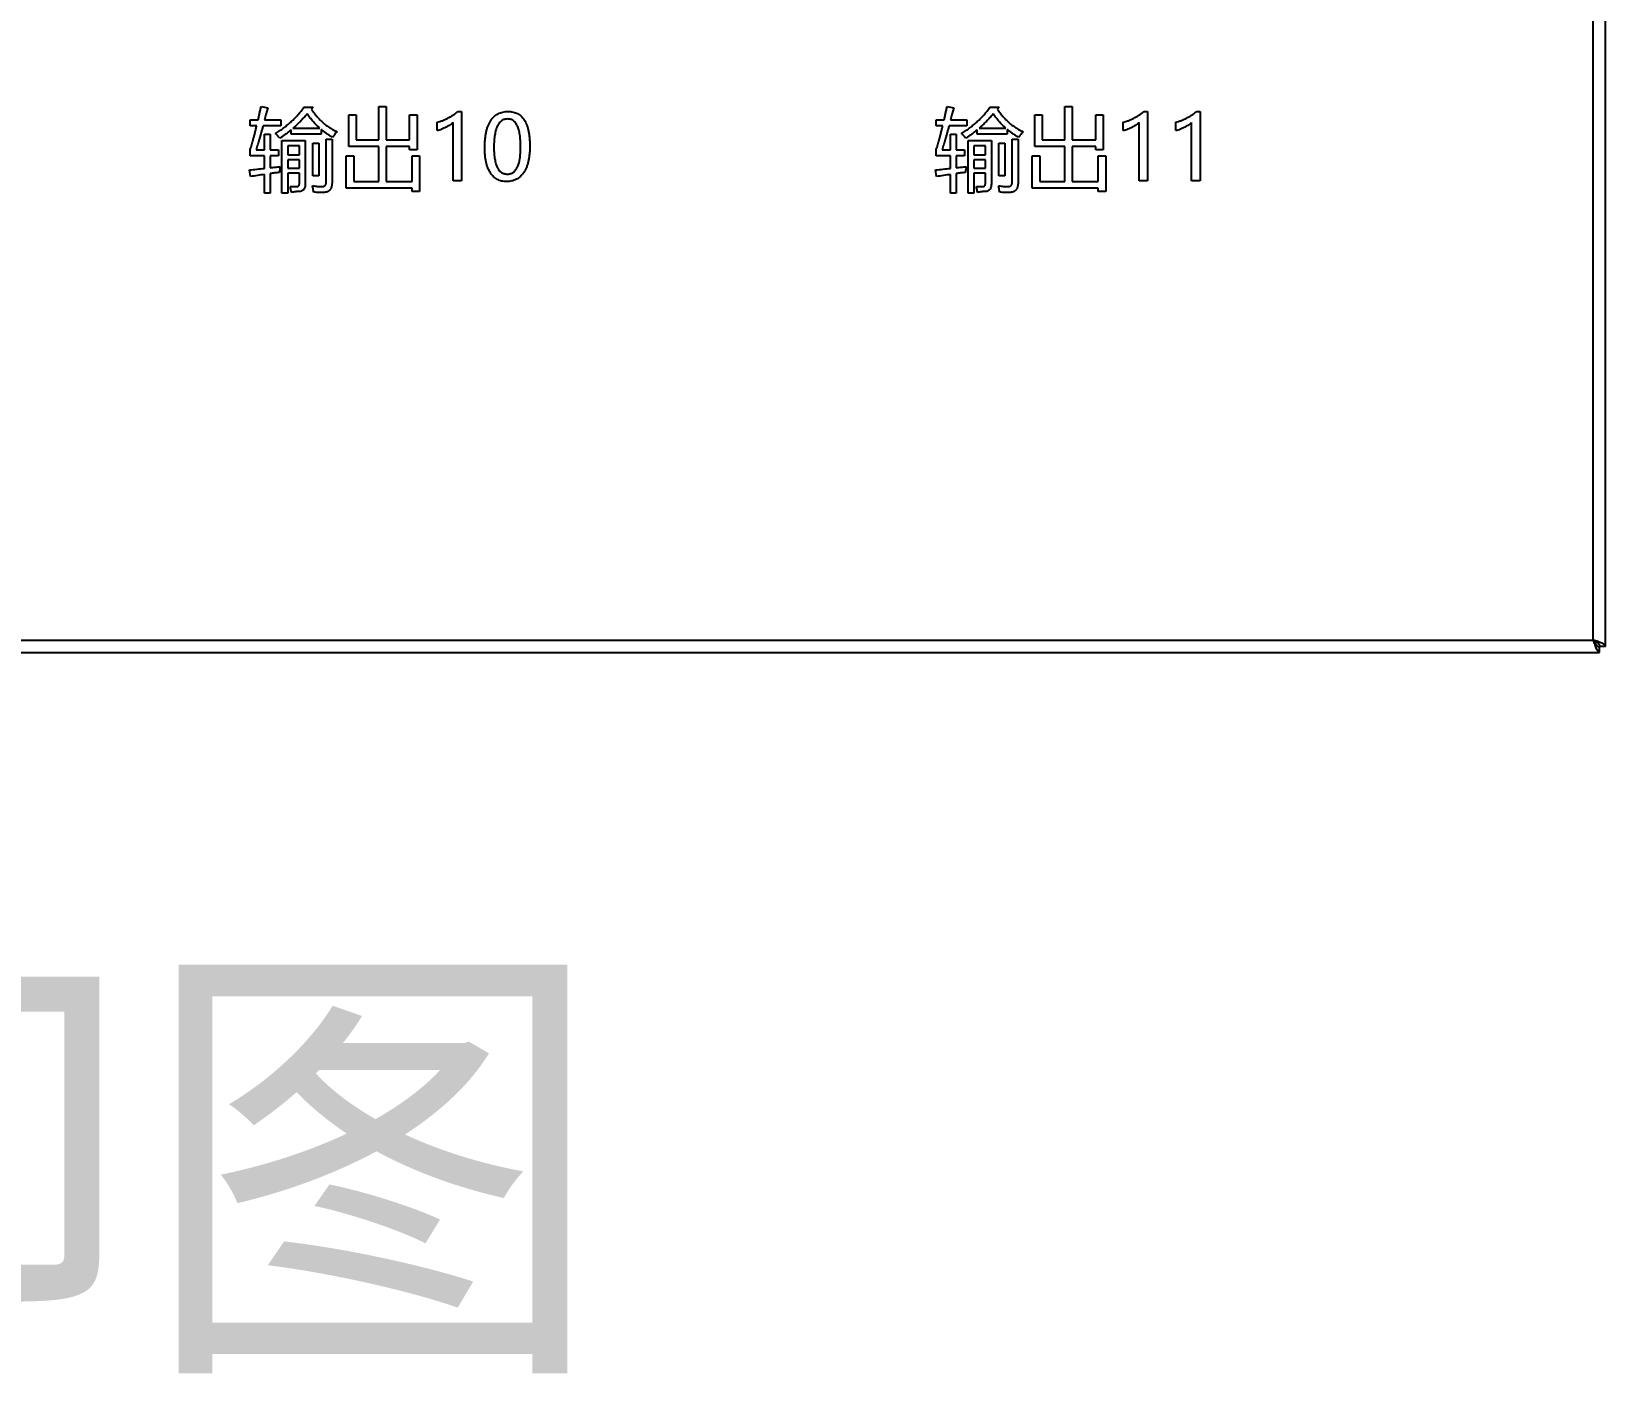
# Model space of a CAD drawing. Header units: millimetres. Extents: x 1359 to 3697, y -340 to 585.
# Drawn here: x 1589 to 1819, y -334.3 to -138.2 of the extents above; entities that cross this region are included whole.
import ezdxf

# ---------------------------------------------------------------- set-up
doc = ezdxf.new("R2010")
doc.units = ezdxf.units.MM
doc.styles.get("Standard").update_dxf_attribs({"font": 'Gothic.ttf'})

msp = doc.modelspace()

# ---------------------------------------------------------------- linework, layer by layer
at = {"color": 7, "linetype": 'Continuous', "lineweight": 25}
for p, q in [((1818.99, -228.09), (1818.99, 488.17)), ((1817.19, -227.16), (1817.19, 487.24)), ((1360.79, -227.16), (1817.19, -227.16)), ((1359.87, -228.96), (1818.12, -228.96)), ((1818.12, -228.96), (1818.12, -228.16)), ((1818.99, -228.09), (1818.19, -228.09))]:
    msp.add_line(p, q, dxfattribs=at)
at = {"color": 1, "linetype": 'Continuous', "lineweight": 25}
for p, q in [((1622.54, -149.18), (1623.52, -149.39)), ((1628.79, -149.31), (1630.14, -149.31)), ((1630.14, -149.31), (1629.92, -149.59)), ((1639.74, -149.18), (1640.84, -149.18)), ((1639.74, -154.06), (1639.74, -149.18)), ((1640.84, -149.18), (1640.84, -154.06)), ((1722.79, -149.18), (1723.76, -149.39)), ((1729.04, -149.31), (1730.38, -149.31)), ((1730.38, -149.31), (1730.16, -149.59)), ((1739.98, -149.18), (1741.08, -149.18)), ((1739.98, -154.06), (1739.98, -149.18)), ((1741.08, -149.18), (1741.08, -154.06)), ((1620.96, -151.14), (1622.12, -151.14)), ((1620.96, -151.99), (1620.96, -151.14)), ((1623.05, -151.14), (1625.43, -151.14)), ((1625.43, -151.14), (1625.43, -151.99)), ((1635.35, -150.4), (1636.45, -150.4)), ((1635.35, -155.04), (1635.35, -150.4)), ((1636.45, -150.4), (1636.45, -154.06)), ((1644.25, -150.4), (1645.35, -150.4)), ((1644.25, -154.06), (1644.25, -150.4)), ((1645.35, -150.4), (1645.35, -155.53)), ((1648.28, -152.72), (1648.28, -151.5)), ((1650.59, -160.04), (1650.59, -151.54)), ((1651.34, -149.92), (1651.81, -149.92)), ((1651.81, -149.92), (1651.81, -160.04)), ((1721.2, -151.14), (1722.36, -151.14)), ((1721.2, -151.99), (1721.2, -151.14)), ((1723.3, -151.14), (1725.67, -151.14)), ((1725.67, -151.14), (1725.67, -151.99)), ((1735.59, -150.4), (1736.69, -150.4)), ((1735.59, -155.04), (1735.59, -150.4)), ((1736.69, -150.4), (1736.69, -154.06)), ((1744.5, -150.4), (1745.59, -150.4)), ((1744.5, -154.06), (1744.5, -150.4)), ((1745.59, -150.4), (1745.59, -155.53)), ((1748.52, -152.72), (1748.52, -151.5)), ((1750.84, -160.04), (1750.84, -151.54)), ((1751.58, -149.92), (1752.06, -149.92)), ((1752.06, -149.92), (1752.06, -160.04)), ((1756.2, -152.72), (1756.2, -151.5)), ((1758.52, -160.04), (1758.52, -151.54)), ((1759.26, -149.92), (1759.74, -149.92)), ((1759.74, -149.92), (1759.74, -160.04)), ((1621.91, -151.99), (1620.96, -151.99)), ((1625.43, -151.99), (1622.83, -151.99)), ((1623.03, -153.21), (1623.89, -153.21)), ((1623.03, -155.53), (1623.03, -153.21)), ((1623.89, -153.21), (1623.89, -155.53)), ((1626.93, -153.21), (1626.93, -152.6)), ((1631.32, -153.21), (1626.93, -153.21)), ((1627.2, -152.36), (1631.12, -152.36)), ((1631.32, -152.54), (1631.32, -153.21)), ((1632.06, -153.94), (1632.91, -153.94)), ((1632.06, -160.21), (1632.06, -153.94)), ((1632.91, -153.94), (1632.91, -160.29)), ((1636.45, -154.06), (1639.74, -154.06)), ((1640.84, -154.06), (1644.25, -154.06)), ((1722.16, -151.99), (1721.2, -151.99)), ((1725.67, -151.99), (1723.08, -151.99)), ((1723.28, -153.21), (1724.13, -153.21)), ((1723.28, -155.53), (1723.28, -153.21)), ((1724.13, -153.21), (1724.13, -155.53)), ((1727.18, -153.21), (1727.18, -152.6)), ((1731.57, -153.21), (1727.18, -153.21)), ((1727.45, -152.36), (1731.36, -152.36)), ((1731.57, -152.54), (1731.57, -153.21)), ((1732.3, -153.94), (1733.15, -153.94)), ((1732.3, -160.21), (1732.3, -153.94)), ((1733.15, -153.94), (1733.15, -160.29)), ((1736.69, -154.06), (1739.98, -154.06)), ((1741.08, -154.06), (1744.5, -154.06)), ((1620.96, -156.38), (1620.96, -155.49)), ((1623.03, -156.38), (1620.96, -156.38)), ((1621.81, -155.53), (1623.03, -155.53)), ((1623.03, -158.24), (1623.03, -156.38)), ((1623.89, -155.53), (1625.1, -155.53)), ((1623.89, -156.38), (1623.89, -158.14)), ((1625.1, -156.38), (1623.89, -156.38)), ((1625.1, -155.53), (1625.1, -156.38)), ((1625.59, -154.18), (1629.01, -154.18)), ((1625.59, -161.87), (1625.59, -154.18)), ((1628.15, -154.92), (1626.45, -154.92)), ((1626.45, -154.92), (1626.45, -156.26)), ((1626.45, -156.26), (1628.15, -156.26)), ((1628.15, -156.26), (1628.15, -154.92)), ((1629.01, -154.18), (1629.01, -160.5)), ((1630.1, -154.55), (1630.96, -154.55)), ((1630.1, -159.31), (1630.1, -154.55)), ((1630.96, -154.55), (1630.96, -159.31)), ((1634.98, -156.38), (1636.08, -156.38)), ((1634.98, -161.14), (1634.98, -156.38)), ((1639.74, -155.04), (1635.35, -155.04)), ((1636.08, -156.38), (1636.08, -160.16)), ((1639.74, -160.16), (1639.74, -155.04)), ((1640.84, -155.04), (1640.84, -160.16)), ((1644.25, -155.04), (1640.84, -155.04)), ((1644.25, -155.53), (1644.25, -155.04)), ((1645.35, -155.53), (1644.25, -155.53)), ((1644.62, -156.38), (1645.71, -156.38)), ((1644.62, -160.16), (1644.62, -156.38)), ((1645.71, -156.38), (1645.71, -161.62)), ((1721.2, -156.38), (1721.2, -155.49)), ((1723.28, -156.38), (1721.2, -156.38)), ((1722.06, -155.53), (1723.28, -155.53)), ((1723.28, -158.24), (1723.28, -156.38)), ((1724.13, -155.53), (1725.35, -155.53)), ((1724.13, -156.38), (1724.13, -158.14)), ((1725.35, -156.38), (1724.13, -156.38)), ((1725.35, -155.53), (1725.35, -156.38)), ((1725.84, -154.18), (1729.25, -154.18)), ((1725.84, -161.87), (1725.84, -154.18)), ((1728.4, -154.92), (1726.69, -154.92)), ((1726.69, -154.92), (1726.69, -156.26)), ((1726.69, -156.26), (1728.4, -156.26)), ((1728.4, -156.26), (1728.4, -154.92)), ((1729.25, -154.18), (1729.25, -160.5)), ((1730.35, -154.55), (1731.2, -154.55)), ((1730.35, -159.31), (1730.35, -154.55)), ((1731.2, -154.55), (1731.2, -159.31)), ((1735.23, -156.38), (1736.32, -156.38)), ((1735.23, -161.14), (1735.23, -156.38)), ((1739.98, -155.04), (1735.59, -155.04)), ((1736.32, -156.38), (1736.32, -160.16)), ((1739.98, -160.16), (1739.98, -155.04)), ((1741.08, -155.04), (1741.08, -160.16)), ((1744.5, -155.04), (1741.08, -155.04)), ((1744.5, -155.53), (1744.5, -155.04)), ((1745.59, -155.53), (1744.5, -155.53)), ((1744.86, -156.38), (1745.96, -156.38)), ((1744.86, -160.16), (1744.86, -156.38)), ((1745.96, -156.38), (1745.96, -161.62)), ((1620.98, -159.43), (1620.84, -158.45)), ((1626.45, -156.99), (1626.45, -158.21)), ((1628.15, -156.99), (1626.45, -156.99)), ((1626.45, -158.21), (1628.15, -158.21)), ((1628.15, -158.21), (1628.15, -156.99)), ((1721.22, -159.43), (1721.08, -158.45)), ((1728.4, -156.99), (1726.69, -156.99)), ((1726.69, -156.99), (1726.69, -158.21)), ((1726.69, -158.21), (1728.4, -158.21)), ((1728.4, -158.21), (1728.4, -156.99)), ((1623.03, -161.87), (1623.03, -159.12)), ((1623.89, -158.99), (1623.89, -161.87)), ((1626.45, -158.94), (1626.45, -161.87)), ((1628.15, -158.94), (1626.45, -158.94)), ((1626.81, -160.89), (1627.71, -160.89)), ((1628.15, -160.39), (1628.15, -158.94)), ((1630.96, -159.31), (1630.1, -159.31)), ((1636.08, -160.16), (1639.74, -160.16)), ((1640.84, -160.16), (1644.62, -160.16)), ((1651.81, -160.04), (1650.59, -160.04)), ((1723.28, -161.87), (1723.28, -159.12)), ((1724.13, -158.99), (1724.13, -161.87)), ((1726.69, -158.94), (1726.69, -161.87)), ((1728.4, -158.94), (1726.69, -158.94)), ((1727.06, -160.89), (1727.95, -160.89)), ((1728.4, -160.39), (1728.4, -158.94)), ((1731.2, -159.31), (1730.35, -159.31)), ((1736.32, -160.16), (1739.98, -160.16)), ((1741.08, -160.16), (1744.86, -160.16)), ((1752.06, -160.04), (1750.84, -160.04)), ((1759.74, -160.04), (1758.52, -160.04)), ((1623.89, -161.87), (1623.03, -161.87)), ((1626.45, -161.87), (1625.59, -161.87)), ((1644.62, -161.14), (1634.98, -161.14)), ((1644.62, -161.62), (1644.62, -161.14)), ((1645.71, -161.62), (1644.62, -161.62)), ((1724.13, -161.87), (1723.28, -161.87)), ((1726.69, -161.87), (1725.84, -161.87)), ((1744.86, -161.14), (1735.23, -161.14)), ((1744.86, -161.62), (1744.86, -161.14)), ((1745.96, -161.62), (1744.86, -161.62))]:
    msp.add_line(p, q, dxfattribs=at)
at = {"color": 1, "linetype": 'Continuous', "lineweight": 25, "flags": 128}
for points in [[(1623.52, -149.39), (1623.26, -150.37), (1623.05, -151.14)], [(1723.76, -149.39), (1723.5, -150.37), (1723.3, -151.14)]]:
    msp.add_lwpolyline(points, dxfattribs=at)
at = {"color": 1, "linetype": 'Continuous', "lineweight": 25}
for points, knots in [([(1622.12, -151.14), (1622.15, -150.98), (1622.22, -150.67), (1622.33, -150.19), (1622.44, -149.69), (1622.51, -149.35), (1622.54, -149.18)], [0, 0, 0, 0, 0.238615, 0.484885, 0.738611, 1, 1, 1, 1]), ([(1624.62, -153.12), (1624.83, -152.99), (1625.25, -152.74), (1625.85, -152.32), (1626.42, -151.88), (1626.96, -151.41), (1627.47, -150.92), (1627.94, -150.41), (1628.39, -149.87), (1628.66, -149.5), (1628.79, -149.31)], [0, 0, 0, 0, 0.130451, 0.258523, 0.38458, 0.509505, 0.63269, 0.755465, 0.877763, 1, 1, 1, 1]), ([(1722.36, -151.14), (1722.4, -150.98), (1722.47, -150.67), (1722.57, -150.19), (1722.68, -149.69), (1722.75, -149.35), (1722.79, -149.18)], [0, 0, 0, 0, 0.238615, 0.484885, 0.738611, 1, 1, 1, 1]), ([(1724.86, -153.12), (1725.07, -152.99), (1725.49, -152.74), (1726.09, -152.32), (1726.66, -151.88), (1727.2, -151.41), (1727.71, -150.92), (1728.19, -150.41), (1728.63, -149.87), (1728.9, -149.5), (1729.04, -149.31)], [0, 0, 0, 0, 0.1304506, 0.2585232, 0.3845797, 0.509505, 0.6326896, 0.7554651, 0.8777627, 1, 1, 1, 1]), ([(1629.28, -150.25), (1629.12, -150.44), (1628.8, -150.82), (1628.29, -151.36), (1627.76, -151.88), (1627.39, -152.2), (1627.2, -152.36)], [0, 0, 0, 0, 0.253521, 0.504207, 0.753015, 1, 1, 1, 1]), ([(1631.12, -152.36), (1630.95, -152.2), (1630.6, -151.89), (1630.13, -151.37), (1629.68, -150.83), (1629.42, -150.45), (1629.28, -150.25)], [0, 0, 0, 0, 0.248975, 0.49795, 0.747533, 1, 1, 1, 1]), ([(1629.92, -149.59), (1630.04, -149.77), (1630.29, -150.14), (1630.7, -150.65), (1631.13, -151.13), (1631.59, -151.56), (1632.06, -151.95), (1632.57, -152.3), (1633.09, -152.61), (1633.46, -152.79), (1633.64, -152.87)], [0, 0, 0, 0, 0.133502, 0.263557, 0.390252, 0.514706, 0.637029, 0.758256, 0.879015, 1, 1, 1, 1]), ([(1648.28, -151.5), (1648.41, -151.46), (1648.69, -151.38), (1649.1, -151.22), (1649.53, -151.03), (1649.96, -150.82), (1650.37, -150.59), (1650.74, -150.36), (1651.06, -150.14), (1651.25, -149.99), (1651.34, -149.92)], [0, 0, 0, 0, 0.1212417, 0.2488242, 0.3835918, 0.5255387, 0.6649087, 0.7898871, 0.9015462, 1, 1, 1, 1]), ([(1650.59, -151.54), (1650.54, -151.6), (1650.41, -151.71), (1650.18, -151.87), (1649.9, -152.04), (1649.58, -152.21), (1649.25, -152.38), (1648.91, -152.52), (1648.59, -152.64), (1648.38, -152.69), (1648.28, -152.72)], [0, 0, 0, 0, 0.088118, 0.194051, 0.318165, 0.461353, 0.608692, 0.747543, 0.877527, 1, 1, 1, 1]), ([(1655.23, -155.23), (1655.23, -155.02), (1655.23, -154.61), (1655.28, -154.01), (1655.34, -153.46), (1655.44, -152.94), (1655.56, -152.46), (1655.71, -152.02), (1655.89, -151.62), (1656.09, -151.27), (1656.32, -150.95), (1656.58, -150.67), (1656.86, -150.44), (1657.17, -150.25), (1657.51, -150.1), (1657.86, -149.99), (1658.24, -149.93), (1658.51, -149.92), (1658.64, -149.92)], [0, 0, 0, 0, 0.089349, 0.173001, 0.251688, 0.325391, 0.394477, 0.459266, 0.520203, 0.577958, 0.632898, 0.685495, 0.736586, 0.786908, 0.837663, 0.889538, 0.943224, 1, 1, 1, 1]), ([(1658.57, -151.01), (1658.49, -151.02), (1658.33, -151.02), (1658.1, -151.07), (1657.89, -151.15), (1657.69, -151.27), (1657.51, -151.42), (1657.34, -151.6), (1657.2, -151.81), (1657.06, -152.06), (1656.94, -152.33), (1656.84, -152.64), (1656.76, -152.99), (1656.69, -153.36), (1656.63, -153.77), (1656.59, -154.21), (1656.57, -154.68), (1656.57, -155), (1656.57, -155.17)], [0, 0, 0, 0, 0.0473733, 0.0929822, 0.1372744, 0.1811189, 0.2266199, 0.2740254, 0.3245043, 0.3784618, 0.4371393, 0.500561, 0.5692366, 0.6434534, 0.7234387, 0.8097448, 0.9017583, 1, 1, 1, 1]), ([(1660.47, -155.11), (1660.47, -154.94), (1660.47, -154.62), (1660.44, -154.16), (1660.41, -153.73), (1660.36, -153.32), (1660.29, -152.96), (1660.21, -152.62), (1660.11, -152.32), (1660, -152.04), (1659.88, -151.8), (1659.74, -151.59), (1659.58, -151.41), (1659.41, -151.26), (1659.22, -151.15), (1659.02, -151.07), (1658.8, -151.02), (1658.65, -151.02), (1658.57, -151.01)], [0, 0, 0, 0, 0.099289, 0.192188, 0.279167, 0.360013, 0.434909, 0.504088, 0.567847, 0.626769, 0.681081, 0.731386, 0.778443, 0.823131, 0.866613, 0.909794, 0.953697, 1, 1, 1, 1]), ([(1658.64, -149.92), (1658.77, -149.92), (1659.02, -149.92), (1659.38, -149.99), (1659.72, -150.09), (1660.03, -150.23), (1660.32, -150.4), (1660.58, -150.63), (1660.82, -150.89), (1661.03, -151.19), (1661.22, -151.53), (1661.38, -151.91), (1661.51, -152.33), (1661.62, -152.78), (1661.71, -153.28), (1661.77, -153.82), (1661.81, -154.39), (1661.81, -154.79), (1661.81, -155)], [0, 0, 0, 0, 0.056966, 0.110681, 0.162372, 0.212421, 0.262132, 0.312298, 0.363929, 0.417694, 0.474927, 0.535249, 0.600181, 0.669727, 0.744097, 0.823757, 0.909006, 1, 1, 1, 1]), ([(1729.53, -150.25), (1729.37, -150.44), (1729.04, -150.82), (1728.53, -151.36), (1728, -151.88), (1727.63, -152.2), (1727.45, -152.36)], [0, 0, 0, 0, 0.253521, 0.5042073, 0.7530152, 1, 1, 1, 1]), ([(1731.36, -152.36), (1731.19, -152.2), (1730.84, -151.89), (1730.37, -151.37), (1729.93, -150.83), (1729.66, -150.45), (1729.53, -150.25)], [0, 0, 0, 0, 0.248975, 0.49795, 0.747533, 1, 1, 1, 1]), ([(1730.16, -149.59), (1730.29, -149.77), (1730.53, -150.14), (1730.94, -150.65), (1731.37, -151.13), (1731.83, -151.56), (1732.31, -151.95), (1732.81, -152.3), (1733.33, -152.61), (1733.7, -152.79), (1733.89, -152.87)], [0, 0, 0, 0, 0.133502, 0.263557, 0.390252, 0.514706, 0.637029, 0.758256, 0.879015, 1, 1, 1, 1]), ([(1748.52, -151.5), (1748.65, -151.46), (1748.93, -151.38), (1749.34, -151.22), (1749.77, -151.03), (1750.2, -150.82), (1750.61, -150.59), (1750.99, -150.36), (1751.31, -150.14), (1751.49, -149.99), (1751.58, -149.92)], [0, 0, 0, 0, 0.121242, 0.248824, 0.383592, 0.525539, 0.664909, 0.789887, 0.901546, 1, 1, 1, 1]), ([(1750.84, -151.54), (1750.78, -151.6), (1750.66, -151.71), (1750.42, -151.87), (1750.15, -152.04), (1749.83, -152.21), (1749.49, -152.38), (1749.16, -152.52), (1748.84, -152.64), (1748.62, -152.69), (1748.52, -152.72)], [0, 0, 0, 0, 0.088118, 0.194051, 0.318165, 0.461353, 0.608692, 0.747543, 0.877527, 1, 1, 1, 1]), ([(1756.2, -151.5), (1756.34, -151.46), (1756.61, -151.38), (1757.03, -151.22), (1757.46, -151.03), (1757.89, -150.82), (1758.3, -150.59), (1758.67, -150.36), (1758.99, -150.14), (1759.18, -149.99), (1759.26, -149.92)], [0, 0, 0, 0, 0.121242, 0.248824, 0.383592, 0.525539, 0.664909, 0.789887, 0.901546, 1, 1, 1, 1]), ([(1758.52, -151.54), (1758.46, -151.6), (1758.34, -151.71), (1758.11, -151.87), (1757.83, -152.04), (1757.51, -152.21), (1757.18, -152.38), (1756.84, -152.52), (1756.52, -152.64), (1756.31, -152.69), (1756.2, -152.72)], [0, 0, 0, 0, 0.0881182, 0.1940508, 0.3181648, 0.4613532, 0.6086922, 0.7475431, 0.8775268, 1, 1, 1, 1]), ([(1620.96, -155.49), (1621, -155.37), (1621.08, -155.12), (1621.19, -154.75), (1621.31, -154.34), (1621.43, -153.92), (1621.55, -153.47), (1621.67, -153), (1621.79, -152.5), (1621.87, -152.16), (1621.91, -151.99)], [0, 0, 0, 0, 0.103333, 0.212677, 0.328063, 0.449799, 0.577987, 0.71254, 0.853205, 1, 1, 1, 1]), ([(1622.83, -151.99), (1622.79, -152.16), (1622.69, -152.49), (1622.56, -152.98), (1622.42, -153.46), (1622.3, -153.91), (1622.17, -154.34), (1622.05, -154.75), (1621.93, -155.15), (1621.85, -155.4), (1621.81, -155.53)], [0, 0, 0, 0, 0.143912, 0.28256, 0.415447, 0.54293, 0.66544, 0.782546, 0.8939, 1, 1, 1, 1]), ([(1625.3, -153.82), (1625.24, -153.75), (1625.12, -153.61), (1624.94, -153.42), (1624.78, -153.26), (1624.67, -153.16), (1624.62, -153.12)], [0, 0, 0, 0, 0.288553, 0.551922, 0.78895, 1, 1, 1, 1]), ([(1626.93, -152.6), (1626.8, -152.71), (1626.54, -152.93), (1626.13, -153.24), (1625.72, -153.53), (1625.44, -153.72), (1625.3, -153.82)], [0, 0, 0, 0, 0.250636, 0.501448, 0.750797, 1, 1, 1, 1]), ([(1632.97, -153.7), (1632.83, -153.61), (1632.53, -153.44), (1632.12, -153.16), (1631.71, -152.86), (1631.45, -152.65), (1631.32, -152.54)], [0, 0, 0, 0, 0.252672, 0.504034, 0.752778, 1, 1, 1, 1]), ([(1633.64, -152.87), (1633.57, -152.95), (1633.44, -153.1), (1633.26, -153.31), (1633.11, -153.51), (1633.02, -153.64), (1632.97, -153.7)], [0, 0, 0, 0, 0.291151, 0.553636, 0.790275, 1, 1, 1, 1]), ([(1721.2, -155.49), (1721.24, -155.37), (1721.32, -155.12), (1721.44, -154.75), (1721.55, -154.34), (1721.68, -153.92), (1721.79, -153.47), (1721.91, -153), (1722.04, -152.5), (1722.11, -152.16), (1722.16, -151.99)], [0, 0, 0, 0, 0.1033332, 0.2126772, 0.3280633, 0.4497995, 0.5779868, 0.7125396, 0.8532052, 1, 1, 1, 1]), ([(1723.08, -151.99), (1723.03, -152.16), (1722.94, -152.49), (1722.8, -152.98), (1722.67, -153.46), (1722.54, -153.91), (1722.41, -154.34), (1722.29, -154.75), (1722.17, -155.15), (1722.09, -155.4), (1722.06, -155.53)], [0, 0, 0, 0, 0.143912, 0.28256, 0.415447, 0.54293, 0.66544, 0.782546, 0.8939, 1, 1, 1, 1]), ([(1725.54, -153.82), (1725.48, -153.75), (1725.36, -153.61), (1725.19, -153.42), (1725.02, -153.26), (1724.91, -153.16), (1724.86, -153.12)], [0, 0, 0, 0, 0.288553, 0.551922, 0.78895, 1, 1, 1, 1]), ([(1727.18, -152.6), (1727.05, -152.71), (1726.78, -152.93), (1726.38, -153.24), (1725.96, -153.53), (1725.68, -153.72), (1725.54, -153.82)], [0, 0, 0, 0, 0.250636, 0.501448, 0.750797, 1, 1, 1, 1]), ([(1733.22, -153.7), (1733.07, -153.61), (1732.78, -153.44), (1732.36, -153.16), (1731.95, -152.86), (1731.7, -152.65), (1731.57, -152.54)], [0, 0, 0, 0, 0.252672, 0.504034, 0.752778, 1, 1, 1, 1]), ([(1733.89, -152.87), (1733.82, -152.95), (1733.68, -153.1), (1733.51, -153.31), (1733.35, -153.51), (1733.26, -153.64), (1733.22, -153.7)], [0, 0, 0, 0, 0.291151, 0.553636, 0.790275, 1, 1, 1, 1]), ([(1658.42, -160.16), (1658.29, -160.16), (1658.05, -160.15), (1657.7, -160.09), (1657.37, -159.99), (1657.06, -159.85), (1656.78, -159.67), (1656.52, -159.45), (1656.27, -159.2), (1656.05, -158.9), (1655.86, -158.56), (1655.69, -158.19), (1655.54, -157.79), (1655.43, -157.34), (1655.34, -156.87), (1655.27, -156.35), (1655.23, -155.8), (1655.23, -155.43), (1655.23, -155.23)], [0, 0, 0, 0, 0.05604, 0.1093, 0.161137, 0.211752, 0.262422, 0.313837, 0.367097, 0.422775, 0.481354, 0.542928, 0.607801, 0.676725, 0.750163, 0.828418, 0.911701, 1, 1, 1, 1]), ([(1656.57, -155.17), (1656.57, -155.33), (1656.57, -155.63), (1656.6, -156.07), (1656.63, -156.48), (1656.69, -156.86), (1656.76, -157.22), (1656.84, -157.54), (1656.94, -157.83), (1657.05, -158.09), (1657.18, -158.31), (1657.33, -158.52), (1657.49, -158.69), (1657.67, -158.82), (1657.86, -158.93), (1658.07, -159.01), (1658.3, -159.05), (1658.46, -159.06), (1658.53, -159.06)], [0, 0, 0, 0, 0.096979, 0.188179, 0.272948, 0.351896, 0.4255, 0.493298, 0.556493, 0.61449, 0.668832, 0.719399, 0.767431, 0.813364, 0.858358, 0.903939, 0.950827, 1, 1, 1, 1]), ([(1661.81, -155), (1661.81, -155.2), (1661.81, -155.59), (1661.76, -156.17), (1661.69, -156.7), (1661.6, -157.2), (1661.47, -157.66), (1661.32, -158.09), (1661.14, -158.48), (1660.93, -158.83), (1660.69, -159.14), (1660.44, -159.42), (1660.16, -159.65), (1659.85, -159.84), (1659.52, -159.98), (1659.17, -160.08), (1658.8, -160.15), (1658.55, -160.16), (1658.42, -160.16)], [0, 0, 0, 0, 0.087442, 0.169876, 0.247548, 0.320427, 0.389168, 0.454187, 0.515609, 0.574357, 0.630317, 0.684011, 0.735802, 0.786754, 0.837786, 0.889811, 0.94374, 1, 1, 1, 1]), ([(1658.53, -159.06), (1658.61, -159.06), (1658.77, -159.05), (1658.99, -159.01), (1659.19, -158.93), (1659.39, -158.82), (1659.56, -158.68), (1659.72, -158.51), (1659.87, -158.3), (1659.99, -158.07), (1660.11, -157.81), (1660.2, -157.51), (1660.29, -157.18), (1660.36, -156.83), (1660.41, -156.44), (1660.44, -156.02), (1660.47, -155.58), (1660.47, -155.27), (1660.47, -155.11)], [0, 0, 0, 0, 0.04801, 0.093768, 0.1384, 0.183233, 0.228673, 0.276074, 0.326561, 0.380775, 0.439387, 0.502574, 0.570971, 0.645146, 0.724525, 0.810181, 0.902222, 1, 1, 1, 1]), ([(1620.84, -158.45), (1621.2, -158.42), (1621.93, -158.35), (1622.66, -158.27), (1623.03, -158.24)], [0, 0, 0, 0, 0.497166, 1, 1, 1, 1]), ([(1623.89, -158.14), (1624.13, -158.11), (1624.62, -158.06), (1625.1, -158), (1625.35, -157.96)], [0, 0, 0, 0, 0.4957676, 1, 1, 1, 1]), ([(1625.35, -157.96), (1625.32, -158.11), (1625.27, -158.4), (1625.24, -158.68), (1625.23, -158.82)], [0, 0, 0, 0, 0.526235, 1, 1, 1, 1]), ([(1721.08, -158.45), (1721.44, -158.42), (1722.18, -158.35), (1722.91, -158.27), (1723.28, -158.24)], [0, 0, 0, 0, 0.497166, 1, 1, 1, 1]), ([(1724.13, -158.14), (1724.37, -158.11), (1724.86, -158.06), (1725.35, -158), (1725.59, -157.96)], [0, 0, 0, 0, 0.4957676, 1, 1, 1, 1]), ([(1725.59, -157.96), (1725.57, -158.11), (1725.52, -158.4), (1725.49, -158.68), (1725.47, -158.82)], [0, 0, 0, 0, 0.526235, 1, 1, 1, 1]), ([(1623.03, -159.12), (1622.69, -159.17), (1622, -159.27), (1621.32, -159.38), (1620.98, -159.43)], [0, 0, 0, 0, 0.498436, 1, 1, 1, 1]), ([(1625.23, -158.82), (1625, -158.85), (1624.56, -158.9), (1624.11, -158.96), (1623.89, -158.99)], [0, 0, 0, 0, 0.501307, 1, 1, 1, 1]), ([(1626.99, -161.75), (1626.98, -161.69), (1626.95, -161.57), (1626.91, -161.37), (1626.86, -161.14), (1626.83, -160.98), (1626.81, -160.89)], [0, 0, 0, 0, 0.19631, 0.428636, 0.696532, 1, 1, 1, 1]), ([(1627.71, -160.89), (1627.74, -160.89), (1627.81, -160.89), (1627.9, -160.87), (1627.98, -160.82), (1628.05, -160.77), (1628.09, -160.69), (1628.13, -160.61), (1628.15, -160.5), (1628.15, -160.43), (1628.15, -160.39)], [0, 0, 0, 0, 0.137129, 0.257753, 0.370095, 0.479339, 0.590381, 0.710902, 0.845505, 1, 1, 1, 1]), ([(1629.01, -160.5), (1629.01, -160.58), (1629, -160.75), (1628.95, -160.98), (1628.87, -161.18), (1628.76, -161.35), (1628.61, -161.47), (1628.43, -161.56), (1628.21, -161.62), (1628.06, -161.62), (1627.98, -161.62)], [0, 0, 0, 0, 0.151857, 0.285777, 0.40609, 0.517158, 0.626233, 0.738421, 0.862223, 1, 1, 1, 1]), ([(1630.05, -160.77), (1630.18, -160.79), (1630.43, -160.82), (1630.79, -160.86), (1631.12, -160.89), (1631.33, -160.89), (1631.43, -160.89)], [0, 0, 0, 0, 0.282089, 0.543714, 0.782432, 1, 1, 1, 1]), ([(1630.23, -161.72), (1630.21, -161.56), (1630.16, -161.24), (1630.09, -160.93), (1630.05, -160.77)], [0, 0, 0, 0, 0.494752, 1, 1, 1, 1]), ([(1631.43, -160.89), (1631.48, -160.89), (1631.57, -160.89), (1631.7, -160.86), (1631.81, -160.8), (1631.9, -160.72), (1631.97, -160.62), (1632.02, -160.51), (1632.05, -160.36), (1632.05, -160.26), (1632.06, -160.21)], [0, 0, 0, 0, 0.138839, 0.262668, 0.375219, 0.484802, 0.595558, 0.71476, 0.84873, 1, 1, 1, 1]), ([(1632.91, -160.29), (1632.91, -160.34), (1632.91, -160.46), (1632.89, -160.62), (1632.87, -160.77), (1632.84, -160.92), (1632.8, -161.05), (1632.74, -161.17), (1632.68, -161.28), (1632.62, -161.38), (1632.53, -161.46), (1632.44, -161.54), (1632.35, -161.6), (1632.24, -161.65), (1632.12, -161.69), (1631.99, -161.72), (1631.86, -161.74), (1631.77, -161.74), (1631.72, -161.75)], [0, 0, 0, 0, 0.081512, 0.158019, 0.2296751, 0.2969311, 0.3610822, 0.4209829, 0.4788854, 0.5341818, 0.5887066, 0.6428051, 0.6966128, 0.7516817, 0.8091217, 0.8690748, 0.9325867, 1, 1, 1, 1]), ([(1723.28, -159.12), (1722.93, -159.17), (1722.25, -159.27), (1721.56, -159.38), (1721.22, -159.43)], [0, 0, 0, 0, 0.498436, 1, 1, 1, 1]), ([(1725.47, -158.82), (1725.25, -158.85), (1724.8, -158.9), (1724.35, -158.96), (1724.13, -158.99)], [0, 0, 0, 0, 0.501307, 1, 1, 1, 1]), ([(1727.23, -161.75), (1727.22, -161.69), (1727.2, -161.57), (1727.15, -161.37), (1727.11, -161.14), (1727.07, -160.98), (1727.06, -160.89)], [0, 0, 0, 0, 0.19631, 0.428636, 0.696532, 1, 1, 1, 1]), ([(1727.95, -160.89), (1727.99, -160.89), (1728.05, -160.89), (1728.15, -160.87), (1728.23, -160.82), (1728.29, -160.77), (1728.34, -160.69), (1728.37, -160.61), (1728.39, -160.5), (1728.4, -160.43), (1728.4, -160.39)], [0, 0, 0, 0, 0.137129, 0.257753, 0.370095, 0.479339, 0.590381, 0.710902, 0.845505, 1, 1, 1, 1]), ([(1729.25, -160.5), (1729.25, -160.58), (1729.25, -160.75), (1729.19, -160.98), (1729.12, -161.18), (1729, -161.35), (1728.85, -161.47), (1728.67, -161.56), (1728.46, -161.62), (1728.3, -161.62), (1728.22, -161.62)], [0, 0, 0, 0, 0.151857, 0.285777, 0.40609, 0.517158, 0.626233, 0.738421, 0.862223, 1, 1, 1, 1]), ([(1730.3, -160.77), (1730.43, -160.79), (1730.67, -160.82), (1731.03, -160.86), (1731.36, -160.89), (1731.57, -160.89), (1731.68, -160.89)], [0, 0, 0, 0, 0.282089, 0.543714, 0.782432, 1, 1, 1, 1]), ([(1730.47, -161.72), (1730.45, -161.56), (1730.4, -161.24), (1730.33, -160.93), (1730.3, -160.77)], [0, 0, 0, 0, 0.494752, 1, 1, 1, 1]), ([(1731.68, -160.89), (1731.72, -160.89), (1731.82, -160.89), (1731.95, -160.86), (1732.06, -160.8), (1732.15, -160.72), (1732.22, -160.62), (1732.27, -160.51), (1732.3, -160.36), (1732.3, -160.26), (1732.3, -160.21)], [0, 0, 0, 0, 0.138839, 0.262668, 0.375219, 0.484802, 0.595558, 0.71476, 0.84873, 1, 1, 1, 1]), ([(1733.15, -160.29), (1733.15, -160.34), (1733.15, -160.46), (1733.14, -160.62), (1733.11, -160.77), (1733.08, -160.92), (1733.04, -161.05), (1732.99, -161.17), (1732.93, -161.28), (1732.86, -161.38), (1732.78, -161.46), (1732.69, -161.54), (1732.59, -161.6), (1732.48, -161.65), (1732.37, -161.69), (1732.24, -161.72), (1732.1, -161.74), (1732.01, -161.74), (1731.96, -161.75)], [0, 0, 0, 0, 0.081512, 0.158019, 0.229675, 0.296931, 0.361082, 0.420983, 0.478885, 0.534182, 0.588707, 0.642805, 0.696613, 0.751682, 0.809122, 0.869075, 0.932587, 1, 1, 1, 1]), ([(1627.98, -161.62), (1627.91, -161.63), (1627.76, -161.63), (1627.53, -161.65), (1627.27, -161.69), (1627.08, -161.73), (1626.99, -161.75)], [0, 0, 0, 0, 0.209782, 0.445315, 0.709184, 1, 1, 1, 1]), ([(1631.72, -161.75), (1631.61, -161.75), (1631.37, -161.75), (1631.01, -161.75), (1630.63, -161.74), (1630.37, -161.73), (1630.23, -161.72)], [0, 0, 0, 0, 0.225588, 0.467837, 0.725532, 1, 1, 1, 1]), ([(1728.22, -161.62), (1728.15, -161.63), (1728.01, -161.63), (1727.77, -161.65), (1727.51, -161.69), (1727.33, -161.73), (1727.23, -161.75)], [0, 0, 0, 0, 0.209782, 0.445315, 0.709184, 1, 1, 1, 1]), ([(1731.96, -161.75), (1731.85, -161.75), (1731.62, -161.75), (1731.26, -161.75), (1730.87, -161.74), (1730.61, -161.73), (1730.47, -161.72)], [0, 0, 0, 0, 0.225588, 0.4678367, 0.7255316, 1, 1, 1, 1])]:
    msp.add_open_spline(points, degree=3, knots=knots, dxfattribs=at)
at = {"color": 7, "linetype": 'Continuous', "lineweight": 25}
for points, knots in [([(1818.99, -228.09), (1818.99, -228.05), (1818.98, -228.01), (1818.94, -227.93), (1818.9, -227.89), (1818.81, -227.82), (1818.76, -227.78), (1818.63, -227.7), (1818.55, -227.66), (1818.38, -227.59), (1818.29, -227.55), (1818.1, -227.47), (1817.99, -227.43), (1817.67, -227.31), (1817.43, -227.24), (1817.19, -227.16)], [0, 0, 0, 0, 0.125, 0.125, 0.25, 0.25, 0.375, 0.375, 0.5, 0.5, 0.625, 0.625, 0.75, 0.75, 1, 1, 1, 1]), ([(1817.19, -227.16), (1817.23, -227.28), (1817.27, -227.39), (1817.35, -227.62), (1817.39, -227.74), (1817.47, -227.96), (1817.5, -228.06), (1817.58, -228.26), (1817.62, -228.35), (1817.7, -228.51), (1817.74, -228.59), (1817.81, -228.72), (1817.85, -228.78), (1817.97, -228.91), (1818.05, -228.96), (1818.12, -228.96)], [0, 0, 0, 0, 0.125, 0.125, 0.25, 0.25, 0.375, 0.375, 0.5, 0.5, 0.625, 0.625, 0.75, 0.75, 1, 1, 1, 1]), ([(1817.19, -227.16), (1817.27, -227.29), (1817.35, -227.42), (1817.51, -227.66), (1817.58, -227.77), (1817.74, -227.96), (1817.81, -228.03), (1817.97, -228.13), (1818.05, -228.16), (1818.12, -228.16)], [0, 0, 0, 0, 0.25, 0.25, 0.5, 0.5, 0.75, 0.75, 1, 1, 1, 1]), ([(1818.19, -228.09), (1818.19, -228.01), (1818.17, -227.93), (1818.07, -227.78), (1817.99, -227.7), (1817.81, -227.55), (1817.7, -227.47), (1817.45, -227.31), (1817.33, -227.24), (1817.19, -227.16)], [0, 0, 0, 0, 0.25, 0.25, 0.5, 0.5, 0.75, 0.75, 1, 1, 1, 1])]:
    msp.add_open_spline(points, degree=3, knots=knots, dxfattribs=at)

# ---------------------------------------------------------------- texts
at = {"color": 1, "insert": (1468.37, -278.88), "char_height": 50, "attachment_point": 1}
msp.add_mtext_dynamic_manual_height_columns('{\\fSimSun|b0|i0|c134|p2;丝印图}', width=621.1759, gutter_width=17.5, heights=[0], dxfattribs=at)

doc.saveas('drawing.dxf')
